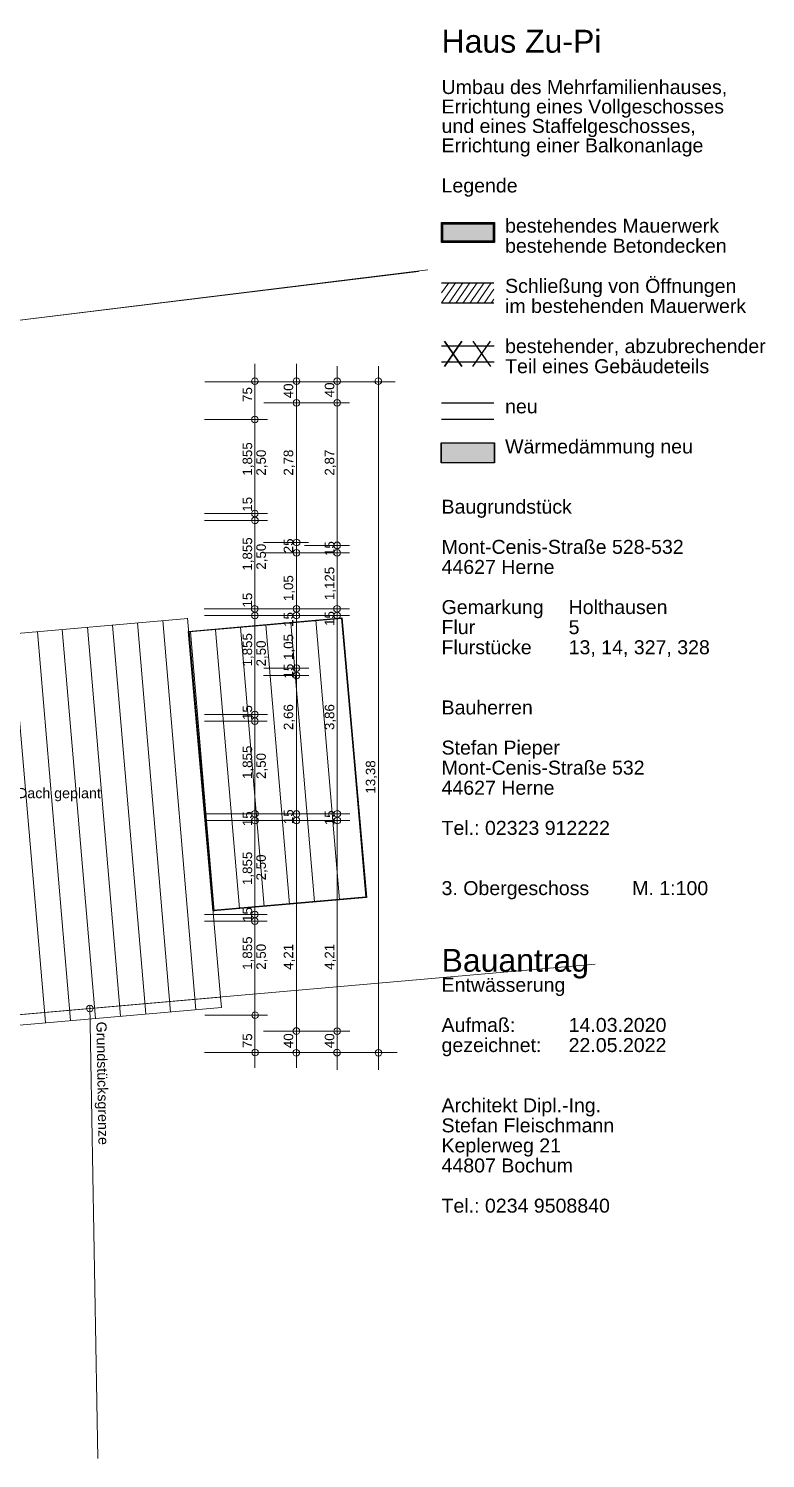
# Model space of a CAD drawing. Header units: millimetres. Extents: x 1501 to 41669, y -38 to 29710.
# Drawn here: x 26954 to 41669, y -17 to 28527 of the extents above; entities that cross this region are included whole.
import ezdxf

# ---------------------------------------------------------------- set-up
doc = ezdxf.new("R2010")
doc.units = ezdxf.units.MM
doc.header["$LTSCALE"] = 50
for name, color, linetype in [('05_Linien_stark', 7, 'Continuous'), ('06_Linien_fein', 3, 'Continuous'), ('07_Bemassung', 6, 'Continuous'), ('10_Text', 7, 'Continuous'), ('12_Plankopf', 140, 'Continuous')]:
    doc.layers.add(name, color=color, linetype=linetype)
doc.styles.add('PLAN', font='arial.ttf')

msp = doc.modelspace()

# ---------------------------------------------------------------- hatches: boundary and pattern name
at = {"layer": '12_Plankopf'}
for points in [[(35202, 24656), (36255, 24656), (36255, 24256), (35202, 24256)], [(35196, 20256), (36259, 20256), (36259, 19856), (35196, 19856)]]:
    msp.add_hatch(color=7, dxfattribs=at).paths.add_polyline_path(points)

# ---------------------------------------------------------------- linework, layer by layer
at = {"layer": '05_Linien_stark', "lineweight": 15}
for p, q in [((32551, 21054), (31651, 21054)), ((33360, 21054), (32461, 21054)), ((33360, 21054), (32461, 21054)), ((33360, 21054), (32461, 21054)), ((33360, 21054), (32461, 21054)), ((31722, 20725), (30464, 20725)), ((31722, 18844), (30468, 18844)), ((31724, 18709), (30469, 18709)), ((32542, 18269), (31642, 18269)), ((32547, 18060), (31648, 18060)), ((32547, 18060), (31648, 18060)), ((33360, 18060), (32461, 18060)), ((33360, 18060), (32461, 18060)), ((33362, 18208), (32463, 18208)), ((31718, 16944), (30463, 16944)), ((32551, 16944), (31652, 16944)), ((33363, 16945), (32464, 16945)), ((31721, 16810), (30467, 16810)), ((32554, 16810), (31654, 16810)), ((33361, 16810), (32462, 16810)), ((33361, 16810), (32462, 16810)), ((32550, 15759), (31650, 15759)), ((32548, 15611), (31648, 15611)), ((32548, 15611), (31648, 15611)), ((31720, 14702), (30466, 14702)), ((31722, 14835), (30468, 14835)), ((31723, 12851), (30469, 12851)), ((31724, 12719), (30469, 12719)), ((31719, 10842), (30465, 10842)), ((31720, 10708), (30466, 10708)), ((28177, 9033), (28335, -17)), ((31725, 8829), (30473, 8829)), ((32547, 8515), (31647, 8515)), ((32547, 8515), (31647, 8515)), ((32547, 8515), (31647, 8515)), ((32547, 8515), (31647, 8515)), ((33366, 8515), (32466, 8515))]:
    msp.add_line(p, q, dxfattribs=at)
at = {"layer": '05_Linien_stark', "lineweight": 18}
msp.add_lwpolyline([(30805, 8986), (23263, 8326), (23245, 8534), (30786, 9194)], close=True, dxfattribs=at)
at = {"layer": '06_Linien_fein', "lineweight": 9}
for p, q in [((28792, 8812), (28129, 16576)), ((29293, 8856), (28631, 16620)), ((29791, 8892), (29128, 16667)), ((30296, 8940), (29633, 16710)), ((30124, 16756), (30785, 9200)), ((32165, 11048), (31689, 16622)), ((33164, 11133), (32688, 16714)), ((27289, 8682), (26627, 16440)), ((27790, 8726), (27129, 16481)), ((28289, 8764), (27626, 16532)), ((30663, 10910), (30187, 16486)), ((31163, 10963), (30689, 16527))]:
    msp.add_line(p, q, dxfattribs=at)
at = {"layer": '06_Linien_fein'}
for points in [[(30639, 10914), (30150, 16494), (33212, 16762), (33700, 11182)], [(30645, 10922), (30158, 16488), (31621, 16616), (33205, 16755), (33441, 14054), (33692, 11188), (32169, 11055), (30645, 10922)]]:
    msp.add_lwpolyline(points, close=True, dxfattribs=at)
at = {"layer": '07_Bemassung', "lineweight": 15}
for p, q in [((4239, 19941), (34927, 23709)), ((4052, 19913), (34740, 23681)), ((31475, 21833), (31475, 7783)), ((32303, 21833), (32303, 7782)), ((33116, 7742), (33116, 21791)), ((33941, 7740), (33941, 21786)), ((34276, 21477), (30474, 21477)), ((32551, 12851), (31652, 12851)), ((33369, 12852), (32469, 12852)), ((32551, 12719), (31651, 12719)), ((33366, 12718), (32466, 12718)), ((33366, 12718), (32466, 12718)), ((16664, 7958), (38270, 9848)), ((34317, 8084), (30469, 8084))]:
    msp.add_line(p, q, dxfattribs=at)
at = {"layer": '07_Bemassung', "lineweight": 9}
for p, q in [((16719, 15577), (30131, 16751)), ((31661, 11004), (31186, 16578)), ((32666, 11092), (32190, 16667))]:
    msp.add_line(p, q, dxfattribs=at)
at = {"layer": '07_Bemassung', "lineweight": 18}
for centre, radius in [((31474, 21486), 65.8), ((32304, 21486), 65.8), ((33114, 21487), 65.8), ((33938, 21486), 65.8), ((32302, 21055), 65.8), ((33115, 21054), 65.8), ((33115, 21054), 65.8), ((31474, 20725), 65.8), ((31473, 18844), 65.8), ((31475, 18710), 65.8), ((32307, 18267), 66.2), ((33115, 18210), 66.2), ((32302, 18060), 65.8), ((33115, 18060), 65.8), ((31469, 16945), 65.8), ((31472, 16810), 65.8), ((32301, 16809), 65.8), ((32302, 16945), 65.8), ((33113, 16945), 66.2), ((33116, 16810), 65.8), ((32302, 15761), 66.2), ((32302, 15611), 65.8), ((31474, 14835), 65.8), ((31472, 14703), 65.8), ((31475, 12851), 65.8), ((32305, 12847), 65.8), ((33119, 12852), 66.2), ((31475, 12719), 65.8), ((32304, 12716), 66.2), ((33120, 12718), 65.8), ((31471, 10842), 65.8), ((31471, 10708), 65.8), ((28177, 8967), 65.8), ((31476, 8829), 65.8), ((32301, 8515), 65.8), ((32301, 8515), 65.8), ((33117, 8514), 65.8), ((31476, 8085), 65.8), ((32300, 8082), 65.8), ((33113, 8083), 65.8), ((33942, 8082), 65.8)]:
    msp.add_circle(centre, radius, dxfattribs=at)
at = {"layer": '12_Plankopf', "lineweight": 15}
for p, q in [((35201, 23049), (35485, 23456)), ((35201, 23249), (35343, 23452)), ((35343, 23046), (35627, 23452)), ((35485, 23046), (35768, 23452)), ((35627, 23046), (35911, 23452)), ((35768, 23046), (36052, 23452)), ((35911, 23046), (36195, 23452)), ((36052, 23046), (36248, 23326)), ((36195, 23046), (36248, 23123))]:
    msp.add_line(p, q, dxfattribs=at)
at = {"layer": '12_Plankopf', "lineweight": 25}
for p, q in [((35201, 23452), (36248, 23452)), ((35201, 23049), (36248, 23049)), ((35828, 21784), (36178, 22284)), ((35828, 22284), (36178, 21784)), ((35201, 22196), (36251, 22196)), ((35201, 21873), (36251, 21873)), ((35201, 21056), (36248, 21056)), ((35201, 20733), (36248, 20733))]:
    msp.add_line(p, q, dxfattribs=at)
at = {"layer": '12_Plankopf', "lineweight": 30}
for p, q in [((35259, 21784), (35609, 22284)), ((35259, 22284), (35609, 21784))]:
    msp.add_line(p, q, dxfattribs=at)
at = {"layer": '12_Plankopf'}
for points in [[(35202, 24656), (36255, 24656), (36255, 24256), (35202, 24256)], [(35196, 20256), (36259, 20256), (36259, 19856), (35196, 19856)]]:
    msp.add_lwpolyline(points, close=True, dxfattribs=at)
at = {"layer": '12_Plankopf', "lineweight": 50}
msp.add_lwpolyline([(35214, 24644), (36244, 24644), (36244, 24267), (35214, 24267)], close=True, dxfattribs=at)
at = {"layer": '12_Plankopf', "lineweight": 18}
msp.add_lwpolyline([(35200, 20251), (36254, 20251), (36254, 19860), (35200, 19860)], close=True, dxfattribs=at)

# ---------------------------------------------------------------- texts
at = {"layer": '07_Bemassung', "style": 'PLAN'}
for s, p in [('40', (32238, 21147)), ('40', (33059, 21167)), ('75', (31418, 21074)), ('1,855', (31418, 19603)), ('2,50', (31692, 19603)), ('2,78', (32238, 19603)), ('2,87', (33059, 19603)), ('15', (31418, 18882)), ('1,855', (31418, 17705)), ('25', (32238, 18053)), ('15', (33059, 17999)), ('2,50', (31692, 17725)), ('1,125', (33059, 17117)), ('1,05', (32238, 17097)), ('15', (31418, 16970)), ('15', (32238, 16583)), ('15', (33059, 16602)), ('1,855', (31418, 15793)), ('2,50', (31692, 15793)), ('15', (31418, 14724)), ('2,66', (32238, 14523)), ('3,86', (33059, 14523)), ('1,855', (31418, 13547)), ('2,50', (31692, 13547)), ('13,38', (33879, 13253)), ('15', (31418, 12605)), ('15', (32238, 12645)), ('15', (33059, 12624)), ('1,855', (31418, 11429)), ('2,50', (31692, 11522)), ('15', (31418, 10693)), ('1,855', (31418, 9737)), ('2,50', (31692, 9737)), ('4,21', (32238, 9737)), ('4,21', (33059, 9737)), ('75', (31418, 8173)), ('40', (32238, 8173)), ('40', (33059, 8173))]:
    msp.add_text(s, height=190.5, rotation=90, dxfattribs=at).set_placement(p)
at = {"layer": '10_Text', "style": 'PLAN'}
for s, height, rotation, p in [('15 1,05', 190.5, 90, (32238, 15553)), ('Grundstücksgrenze', 203.2, 271, (28307, 8700))]:
    msp.add_text(s, height=height, rotation=rotation, dxfattribs=at).set_placement(p)
msp.add_text('begrüntes flach geneigtes Dach geplant', height=203.2, dxfattribs=at).set_placement((23394, 13163))
at = {"layer": '12_Plankopf', "style": 'PLAN'}
for s, height, p in [('Haus Zu-Pi', 457, (35201, 28046)), ('Umbau des Mehrfamilienhauses,', 279.4, (35201, 27220)), ('Errichtung eines Vollgeschosses', 279.4, (35201, 26832)), ('und eines Staffelgeschosses,', 279.4, (35201, 26444)), ('Errichtung einer Balkonanlage', 279.4, (35201, 26056)), ('Legende', 279.3, (35201, 25255)), ('bestehendes Mauerwerk', 279.26, (36470, 24453)), ('bestehende Betondecken', 279.26, (36470, 24052)), ('Schließung von Öffnungen', 279.26, (36470, 23251)), ('im bestehenden Mauerwerk', 279.26, (36470, 22850)), ('bestehender, abzubrechender', 279.26, (36470, 22049)), ('Teil eines Gebäudeteils', 279.26, (36470, 21648)), ('neu', 279.3, (36470, 20846)), ('Wärmedämmung neu', 279.26, (36470, 20045)), ('Baugrundstück', 279.26, (35201, 18843)), ('Mont-Cenis-Straße 528-532', 279.26, (35201, 18041)), ('44627 Herne', 279.26, (35201, 17640)), ('Gemarkung', 279.3, (35201, 16839)), ('Holthausen', 279.3, (37739, 16839)), ('Flur', 279.3, (35201, 16438)), ('5', 279, (37739, 16438)), ('Flurstücke', 279.3, (35201, 16037)), ('13, 14, 327, 328', 279.26, (37739, 16037)), ('Bauherren', 279.3, (35201, 14835)), ('Stefan Pieper', 279.26, (35201, 14034)), ('Mont-Cenis-Straße 532', 279.26, (35201, 13633)), ('44627 Herne', 279.26, (35201, 13232)), ('Tel.: 02323 912222', 279.26, (35201, 12431)), ('3. Obergeschoss', 279.26, (35201, 11228)), ('M. 1:100', 279.3, (39008, 11228)), ('Bauantrag', 457, (35201, 9698)), ('Entwässerung', 279.26, (35201, 9298)), ('Aufmaß:', 279.3, (35201, 8496)), ('14.03.2020', 279.3, (37739, 8496)), ('gezeichnet:', 279.26, (35201, 8095)), ('22.05.2022', 279.3, (37739, 8095)), ('Architekt Dipl.-Ing.', 279.26, (35201, 6893)), ('Stefan Fleischmann', 279.26, (35201, 6492)), ('Keplerweg 21', 279.26, (35201, 6092)), ('44807 Bochum', 279.26, (35201, 5691)), ('Tel.: 0234 9508840', 279.26, (35201, 4889))]:
    msp.add_text(s, height=height, dxfattribs=at).set_placement(p)

doc.saveas('drawing.dxf')
